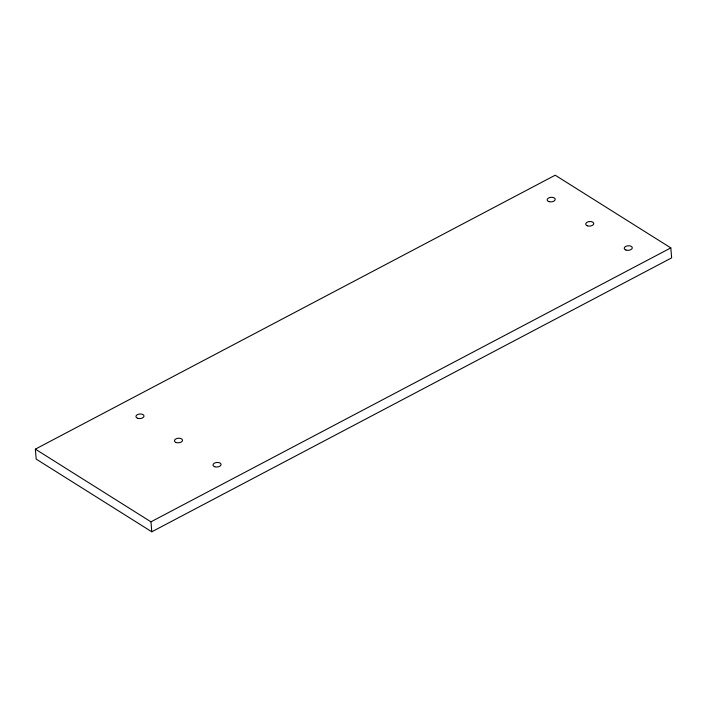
<?xml version="1.0" encoding="UTF-8"?>
<svg xmlns="http://www.w3.org/2000/svg" width="707" height="707" viewBox="0 0 707 707"><rect width="100%" height="100%" fill="white"/><g stroke="black" fill="none" stroke-linecap="round" stroke-linejoin="round"><path stroke-width="1.06" d="M35.35 449.139L555.207 175.212L670.81 247.901L671.65 257.861L151.793 531.788L36.19 459.099L35.35 449.139L150.953 521.828L151.793 531.788M150.953 521.828L670.81 247.901M137.635 418.279A4.039 2.28 -4.8 0 0 143.981 416.264A4.039 2.28 -4.8 0 0 138.289 414.293A4.039 2.28 -4.8 0 0 137.635 418.279M176.167 442.511A4.039 2.28 -4.8 0 0 182.512 440.496A4.039 2.28 -4.8 0 0 176.821 438.526A4.039 2.28 -4.8 0 0 176.167 442.511M214.707 466.735A4.039 2.28 -4.8 0 0 221.052 464.729A4.039 2.28 -4.8 0 0 215.361 462.758A4.039 2.28 -4.8 0 0 214.707 466.735M548.862 201.592A4.039 2.28 -4.8 0 0 555.207 199.577A4.039 2.28 -4.8 0 0 549.516 197.607A4.039 2.28 -4.8 0 0 548.862 201.592M587.402 225.816A4.039 2.28 -4.8 0 0 593.747 223.81A4.039 2.28 -4.8 0 0 588.056 221.839A4.039 2.28 -4.8 0 0 587.402 225.816M625.934 250.048A4.039 2.28 -4.8 0 0 632.279 248.033A4.039 2.28 -4.8 0 0 626.588 246.063A4.039 2.28 -4.8 0 0 625.934 250.048"/></g></svg>
